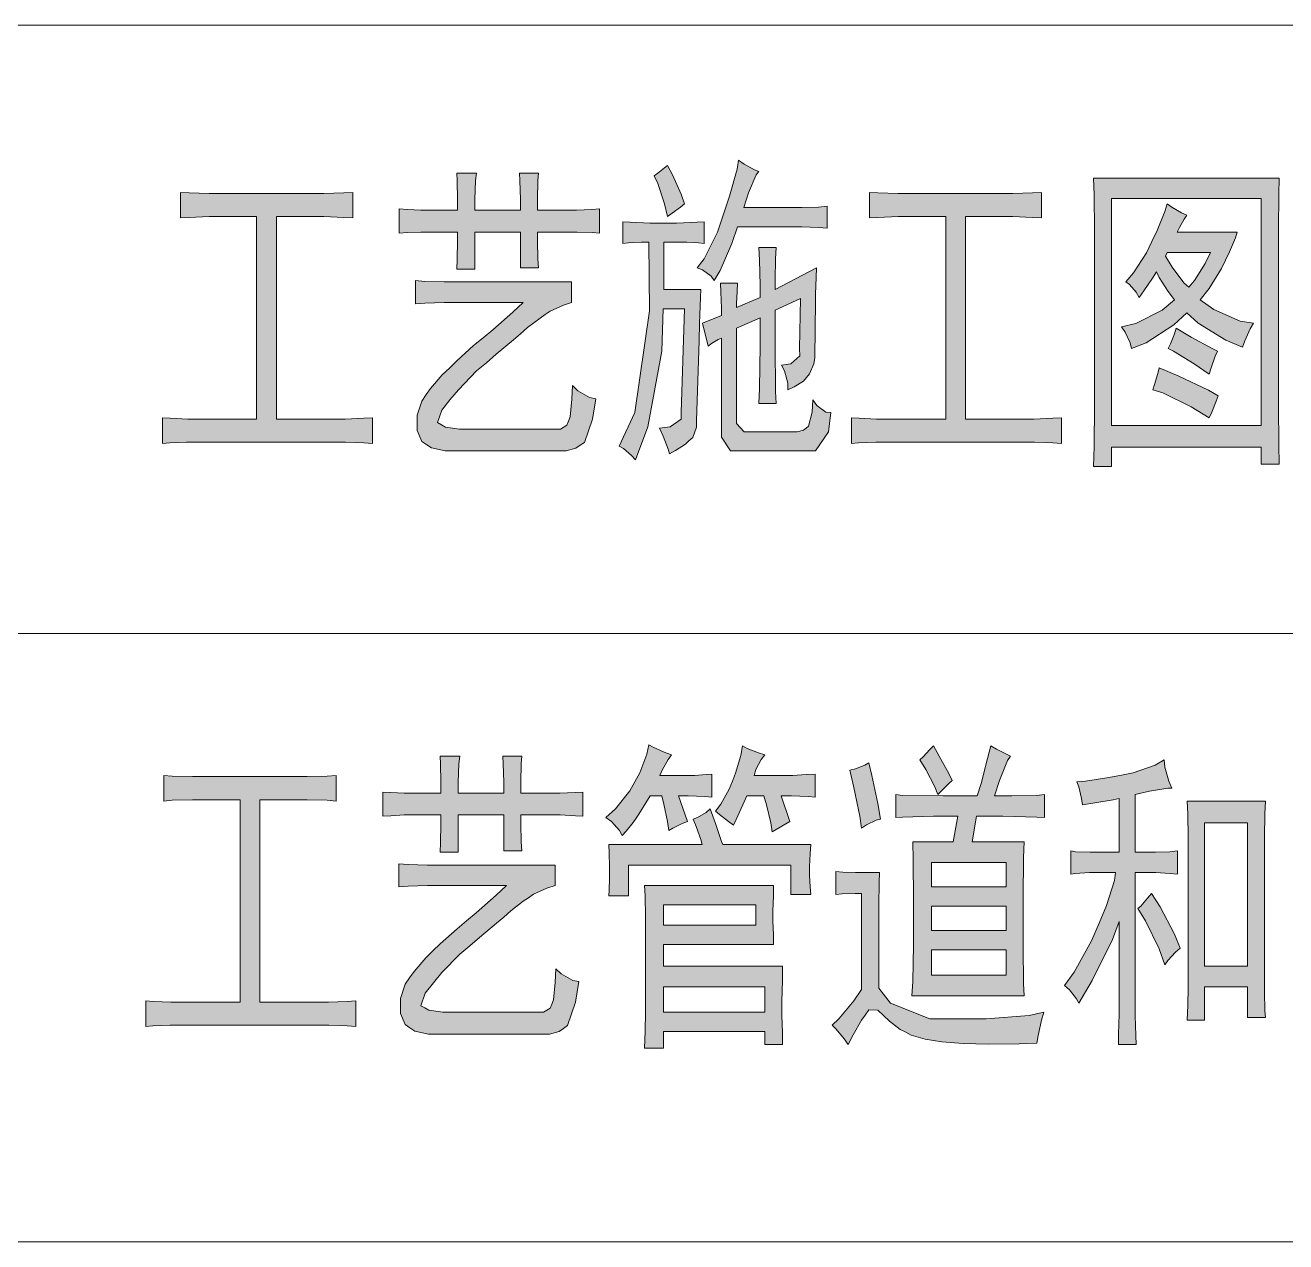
# Model space of a CAD drawing. Header units: millimetres. Extents: x 0 to 207, y 0 to 293.
# Drawn here: x 67.68 to 84.02, y 204.21 to 219.97 of the extents above; entities that cross this region are included whole.
import ezdxf

# ---------------------------------------------------------------- set-up
doc = ezdxf.new("R2010")
doc.units = ezdxf.units.MM

msp = doc.modelspace()

# ---------------------------------------------------------------- hatches: boundary and pattern name
h = msp.add_hatch(color=0)
h.dxf.hatch_style = 2
h.paths.add_polyline_path([(77.191306, 218.076639), (77.156028, 218.034306), (77.05725, 217.801472), (76.99375, 217.610972), (77.646389, 217.610972), (77.748694, 217.610972), (77.963889, 217.618028), (78.076778, 217.628611), (78.076778, 217.342861), (77.963889, 217.353444), (77.748694, 217.3605), (77.646389, 217.3605), (76.912611, 217.3605), (76.838528, 217.145306), (76.686833, 216.796056), (76.61275, 216.665528), (76.570417, 216.721972), (76.461056, 216.806639), (76.3905, 216.831333), (76.482222, 216.94775), (76.655083, 217.293472), (76.732694, 217.526306), (76.810306, 217.759139), (76.909083, 218.108389), (76.926722, 218.224806), (77.000806, 218.175417), (77.134861, 218.101333)])
h = msp.add_hatch(color=0)
h.dxf.hatch_style = 2
h.paths.add_polyline_path([(73.286056, 217.575694), (73.286056, 217.716806), (73.282528, 217.960222), (73.275472, 218.059), (73.533, 218.059), (73.518889, 217.960222), (73.508306, 217.716806), (73.508306, 217.575694), (74.100972, 217.575694), (74.100972, 217.716806), (74.093917, 217.960222), (74.090389, 218.059), (74.333806, 218.059), (74.32675, 217.960222), (74.323222, 217.716806), (74.323222, 217.575694), (74.728917, 217.575694), (74.827694, 217.575694), (75.02525, 217.586278), (75.124028, 217.593333), (75.124028, 217.279361), (75.032306, 217.286417), (74.83475, 217.293472), (74.728917, 217.293472), (74.323222, 217.293472), (74.323222, 217.177056), (74.32675, 216.94775), (74.333806, 216.831333), (74.100972, 216.831333), (74.100972, 217.293472), (73.508306, 217.293472), (73.508306, 216.813694), (73.275472, 216.813694), (73.282528, 216.937167), (73.286056, 217.177056), (73.286056, 217.293472), (72.880361, 217.293472), (72.809806, 217.293472), (72.636944, 217.286417), (72.531111, 217.279361), (72.531111, 217.593333), (72.636944, 217.586278), (72.809806, 217.575694), (72.880361, 217.575694)])
h = msp.add_hatch(color=0)
h.dxf.hatch_style = 2
h.paths.add_polyline_path([(76.005972, 218.157778), (76.069472, 218.034306), (76.182361, 217.783833), (76.228222, 217.660361), (76.175306, 217.618028), (76.065944, 217.536889), (76.005972, 217.494556), (75.967167, 217.660361), (75.878972, 217.924944), (75.833111, 218.023722), (75.878972, 218.059), (75.967167, 218.126028)])
h = msp.add_hatch(color=0)
h.paths.add_polyline_path([(83.932889, 217.991972), (83.929361, 217.783833), (83.922306, 217.32875), (83.922306, 217.078278), (83.922306, 215.303806), (83.922306, 215.046278), (83.929361, 214.538278), (83.932889, 214.287806), (83.700056, 214.287806), (83.700056, 214.506528), (81.759778, 214.506528), (81.759778, 214.256056), (81.526944, 214.256056), (81.534, 214.513583), (81.541056, 215.046278), (81.541056, 215.317917), (81.541056, 217.078278), (81.541056, 217.318167), (81.534, 217.776778), (81.526944, 217.991972)])
h.paths.add_polyline_path([(83.700056, 214.78875), (83.700056, 217.727389), (81.759778, 217.727389), (81.759778, 214.78875)])
h = msp.add_hatch(color=0)
h.dxf.hatch_style = 2
h.paths.add_polyline_path([(71.416333, 217.794417), (71.553917, 217.794417), (71.811444, 217.801472), (71.927861, 217.808528), (71.927861, 217.476917), (71.811444, 217.483972), (71.553917, 217.494556), (71.416333, 217.494556), (70.940083, 217.494556), (70.940083, 214.869889), (71.695028, 214.869889), (71.829083, 214.869889), (72.0725, 214.880472), (72.181861, 214.887528), (72.181861, 214.555917), (72.0725, 214.562972), (71.832611, 214.570028), (71.705611, 214.570028), (69.906444, 214.570028), (69.775917, 214.570028), (69.557194, 214.562972), (69.461944, 214.555917), (69.461944, 214.887528), (69.560722, 214.880472), (69.790028, 214.869889), (69.917028, 214.869889), (70.682556, 214.869889), (70.682556, 217.494556), (70.220417, 217.494556), (70.068722, 217.494556), (69.807667, 217.483972), (69.694778, 217.476917), (69.694778, 217.808528), (69.807667, 217.801472), (70.068722, 217.794417), (70.220417, 217.794417)])
h = msp.add_hatch(color=0)
h.dxf.hatch_style = 2
h.paths.add_polyline_path([(80.341611, 217.794417), (80.482722, 217.794417), (80.736722, 217.801472), (80.853139, 217.808528), (80.853139, 217.476917), (80.736722, 217.483972), (80.482722, 217.494556), (80.341611, 217.494556), (79.865361, 217.494556), (79.865361, 214.869889), (80.620306, 214.869889), (80.754361, 214.869889), (80.997778, 214.880472), (81.110667, 214.887528), (81.110667, 214.555917), (80.997778, 214.562972), (80.761417, 214.570028), (80.634417, 214.570028), (78.831722, 214.570028), (78.704722, 214.570028), (78.482472, 214.562972), (78.39075, 214.555917), (78.39075, 214.887528), (78.489528, 214.880472), (78.715306, 214.869889), (78.842306, 214.869889), (79.611361, 214.869889), (79.611361, 217.494556), (79.145694, 217.494556), (78.994, 217.494556), (78.732944, 217.483972), (78.623583, 217.476917), (78.623583, 217.808528), (78.732944, 217.801472), (78.994, 217.794417), (79.145694, 217.794417)])
h = msp.add_hatch(color=0)
h.paths.add_polyline_path([(82.736972, 217.512194), (82.701694, 217.459278), (82.638194, 217.353444), (82.609972, 217.293472), (83.386083, 217.293472), (83.364917, 217.219389), (83.287306, 217.035944), (83.237917, 216.930111), (83.185, 216.82075), (83.022722, 216.563222), (82.909833, 216.415056), (83.086222, 216.291583), (83.428417, 216.139889), (83.59775, 216.115194), (83.555417, 216.041111), (83.484861, 215.882361), (83.456639, 215.801222), (83.241444, 215.892944), (82.881611, 216.115194), (82.736972, 216.24925), (82.567639, 216.0905), (82.207806, 215.857667), (82.017306, 215.783583), (81.999667, 215.857667), (81.936167, 215.998778), (81.886778, 216.065806), (82.07375, 216.108139), (82.415944, 216.281), (82.574694, 216.415056), (82.493556, 216.524417), (82.377139, 216.704333), (82.341861, 216.778417), (82.288944, 216.697278), (82.179583, 216.531472), (82.119611, 216.446806), (82.080806, 216.513833), (81.992611, 216.612611), (81.94675, 216.647889), (82.045528, 216.764306), (82.214861, 217.025361), (82.281889, 217.17), (82.352444, 217.314639), (82.451222, 217.561583), (82.479444, 217.660361), (82.539417, 217.618028), (82.666417, 217.543944)])
h.paths.add_polyline_path([(82.458278, 216.9795), (82.546472, 216.838389), (82.694639, 216.637306), (82.761667, 216.580861), (82.83575, 216.665528), (82.973333, 216.887778), (83.040361, 217.028889), (82.479444, 217.028889)])
h = msp.add_hatch(color=0)
h.dxf.hatch_style = 2
h.paths.add_polyline_path([(76.482222, 217.145306), (76.408139, 217.152361), (76.256444, 217.162944), (76.182361, 217.162944), (75.960111, 217.162944), (75.960111, 216.549111), (76.436361, 216.549111), (76.432833, 216.446806), (76.418722, 216.115194), (76.415194, 215.882361), (76.379917, 214.85225), (76.379917, 214.764056), (76.334056, 214.63), (76.284667, 214.587667), (76.238806, 214.545333), (76.111806, 214.464194), (76.030667, 214.421861), (76.013028, 214.481833), (75.949528, 214.647639), (75.903667, 214.753472), (76.04125, 214.771111), (76.182361, 214.869889), (76.182361, 214.954556), (76.228222, 216.298639), (75.949528, 216.298639), (75.931889, 215.751833), (75.751972, 214.771111), (75.589694, 214.340722), (75.540306, 214.397167), (75.438, 214.488889), (75.378028, 214.520639), (75.582639, 214.954556), (75.773139, 216.273944), (75.762556, 217.162944), (75.670833, 217.162944), (75.5015, 217.152361), (75.427417, 217.145306), (75.427417, 217.427528), (75.519139, 217.420472), (75.780194, 217.409889), (75.949528, 217.409889), (76.122389, 217.409889), (76.3905, 217.420472), (76.482222, 217.427528)])
h = msp.add_hatch(color=0)
h.dxf.hatch_style = 2
h.paths.add_polyline_path([(76.704472, 216.213972), (76.704472, 216.305694), (76.697417, 216.513833), (76.693889, 216.63025), (76.912611, 216.63025), (76.909083, 216.524417), (76.902028, 216.365667), (76.902028, 216.316278), (77.205417, 216.446806), (77.205417, 216.605556), (77.198361, 216.930111), (77.191306, 217.095917), (77.413556, 217.095917), (77.4065, 216.94775), (77.402972, 216.672583), (77.402972, 216.549111), (77.935667, 216.831333), (77.932139, 216.704333), (77.925083, 216.489139), (77.925083, 216.397417), (77.9145, 215.667167), (77.900389, 215.586028), (77.847472, 215.4555), (77.808667, 215.409639), (77.766333, 215.363778), (77.646389, 215.286167), (77.56525, 215.250889), (77.56525, 215.335556), (77.522917, 215.494306), (77.484111, 215.568389), (77.604056, 215.586028), (77.720472, 215.691861), (77.716944, 215.783583), (77.727528, 216.432694), (77.402972, 216.281), (77.402972, 215.832972), (77.4065, 215.226194), (77.413556, 215.070972), (77.191306, 215.070972), (77.198361, 215.268528), (77.205417, 215.825917), (77.205417, 216.182222), (76.902028, 216.048167), (76.902028, 214.919278), (76.902028, 214.813444), (77.000806, 214.704083), (77.099583, 214.704083), (77.635806, 214.704083), (77.685194, 214.704083), (77.769861, 214.728778), (77.801611, 214.753472), (77.833361, 214.778167), (77.879222, 214.961611), (77.889806, 215.120361), (77.942722, 215.046278), (78.059139, 214.961611), (78.122639, 214.954556), (78.094417, 214.704083), (77.925083, 214.457139), (77.783972, 214.457139), (76.937306, 214.457139), (76.820889, 214.457139), (76.704472, 214.637056), (76.704472, 214.8205), (76.704472, 215.917639), (76.662139, 215.9), (76.577472, 215.850611), (76.531611, 215.815333), (76.461056, 216.115194)])
h = msp.add_hatch(color=0)
h.dxf.hatch_style = 2
h.paths.add_polyline_path([(74.764194, 216.647889), (74.764194, 216.379778), (74.658361, 216.348028), (74.4855, 216.270417), (74.422, 216.224556), (74.354972, 216.178694), (74.192694, 216.055222), (74.100972, 215.974083), (74.00925, 215.896472), (73.787, 215.7095), (73.66, 215.600139), (73.529472, 215.494306), (73.296639, 215.250889), (73.187278, 215.120361), (73.081444, 214.986306), (73.025, 214.824028), (73.077917, 214.795806), (73.130833, 214.767583), (73.31075, 214.739361), (73.43775, 214.739361), (74.552528, 214.739361), (74.619556, 214.739361), (74.700694, 214.792278), (74.721861, 214.845194), (74.743028, 214.898111), (74.767722, 215.127417), (74.774778, 215.303806), (74.845333, 215.236778), (74.997028, 215.152111), (75.078167, 215.134472), (75.032306, 214.869889), (74.93, 214.5665), (74.873556, 214.531222), (74.817111, 214.492417), (74.693639, 214.457139), (74.623083, 214.457139), (73.240194, 214.457139), (73.123778, 214.457139), (72.947389, 214.495944), (72.887417, 214.538278), (72.823917, 214.580611), (72.763944, 214.721722), (72.763944, 214.8205), (72.763944, 214.919278), (72.823917, 215.102722), (72.880361, 215.187389), (72.936806, 215.268528), (73.0885, 215.444917), (73.18375, 215.533111), (73.275472, 215.624833), (73.494194, 215.822389), (73.617667, 215.924694), (73.744667, 216.027), (74.002194, 216.256306), (74.13625, 216.379778), (73.240194, 216.379778), (73.113194, 216.379778), (72.862722, 216.372722), (72.73925, 216.365667), (72.73925, 216.665528), (72.862722, 216.654944), (73.113194, 216.647889), (73.240194, 216.647889)])
h = msp.add_hatch(color=0)
h.dxf.hatch_style = 2
h.paths.add_polyline_path([(82.595861, 216.048167), (82.793417, 215.93175), (83.061528, 215.783583), (83.132083, 215.751833), (83.103861, 215.684806), (83.050944, 215.533111), (83.02625, 215.451972), (82.828694, 215.586028), (82.560583, 215.751833), (82.493556, 215.783583), (82.521778, 215.843556), (82.574694, 215.974083)])
h = msp.add_hatch(color=0)
h.dxf.hatch_style = 2
h.paths.add_polyline_path([(82.377139, 215.533111), (82.631139, 215.427278), (83.015667, 215.243833), (83.142667, 215.16975), (83.114444, 215.102722), (83.058, 214.961611), (83.02625, 214.887528), (82.789889, 215.028639), (82.423, 215.212083), (82.296, 215.250889), (82.317167, 215.317917), (82.3595, 215.459028)])
h = msp.add_hatch(color=0)
h.dxf.hatch_style = 2
h.paths.add_polyline_path([(76.581, 209.969806), (76.489278, 209.980389), (76.274083, 209.987444), (76.150611, 209.987444), (76.267028, 209.655833), (76.196472, 209.631139), (76.076528, 209.571167), (76.023611, 209.539417), (76.005972, 209.655833), (75.960111, 209.881611), (75.931889, 209.987444), (75.780194, 209.987444), (75.727278, 209.895722), (75.635556, 209.751083), (75.600278, 209.698167), (75.561472, 209.641722), (75.46975, 209.532361), (75.420361, 209.472389), (75.385083, 209.539417), (75.27925, 209.655833), (75.208694, 209.705222), (75.332167, 209.821639), (75.519139, 210.054472), (75.582639, 210.170889), (75.646139, 210.287306), (75.737861, 210.527194), (75.766083, 210.650667), (75.819, 210.618917), (75.963639, 210.551889), (76.058889, 210.520139), (76.016556, 210.460167), (75.942472, 210.329639), (75.907194, 210.252028), (76.291722, 210.252028), (76.362278, 210.252028), (76.506917, 210.262611), (76.581, 210.269667)])
h = msp.add_hatch(color=0)
h.dxf.hatch_style = 2
h.paths.add_polyline_path([(77.360639, 209.521778), (77.343, 209.638194), (77.290083, 209.871028), (77.254806, 209.987444), (77.036083, 209.987444), (76.983167, 209.871028), (76.894972, 209.680528), (76.859694, 209.606444), (76.796194, 209.655833), (76.679778, 209.747556), (76.626861, 209.789889), (76.697417, 209.881611), (76.806778, 210.075639), (76.849111, 210.177944), (76.887917, 210.283778), (76.954944, 210.509556), (76.976111, 210.636556), (77.039611, 210.601278), (77.18425, 210.544833), (77.265389, 210.520139), (77.219528, 210.460167), (77.1525, 210.329639), (77.127806, 210.252028), (77.579361, 210.252028), (77.632278, 210.252028), (77.801611, 210.262611), (77.918028, 210.269667), (77.918028, 209.969806), (77.829833, 209.980389), (77.611111, 209.987444), (77.477056, 209.987444), (77.593472, 209.655833)])
h = msp.add_hatch(color=0)
h.paths.add_polyline_path([(78.965778, 210.005083), (79.050444, 209.9945), (79.579611, 209.987444), (80.020583, 209.987444), (80.069972, 210.146194), (80.154639, 210.47075), (80.196972, 210.636556), (80.271056, 210.594222), (80.398056, 210.527194), (80.450972, 210.5025), (80.412167, 210.446056), (80.306333, 210.188528), (80.242833, 209.987444), (80.468611, 209.987444), (80.793167, 209.9945), (80.891944, 210.005083), (80.891944, 209.705222), (80.793167, 209.712278), (80.352194, 209.722861), (80.01, 209.722861), (79.953556, 209.39125), (80.627361, 209.39125), (80.620306, 209.190167), (80.61325, 208.668056), (80.61325, 208.3435), (80.61325, 208.029528), (80.620306, 207.556806), (80.627361, 207.398056), (79.173917, 207.398056), (79.1845, 207.5815), (79.195083, 208.054222), (79.195083, 208.3435), (79.195083, 208.636306), (79.191556, 209.158417), (79.1845, 209.39125), (79.706611, 209.39125), (79.766583, 209.722861), (79.452611, 209.722861), (79.050444, 209.712278), (78.965778, 209.705222)])
h.paths.add_polyline_path([(80.394528, 207.662639), (80.394528, 207.99425), (79.427917, 207.99425), (79.427917, 207.662639)])
h.paths.add_polyline_path([(80.394528, 208.244722), (80.394528, 208.558694), (79.427917, 208.558694), (79.427917, 208.244722)])
h.paths.add_polyline_path([(80.394528, 208.809167), (80.394528, 209.123139), (79.427917, 209.123139), (79.427917, 208.809167)])
h = msp.add_hatch(color=0)
h.dxf.hatch_style = 2
h.paths.add_polyline_path([(79.452611, 210.636556), (79.526694, 210.5025), (79.650167, 210.276722), (79.696028, 210.188528), (79.650167, 210.146194), (79.558444, 210.054472), (79.509056, 210.005083), (79.47025, 210.103861), (79.353833, 210.329639), (79.276222, 210.453111), (79.318556, 210.495444), (79.40675, 210.587167)])
h = msp.add_hatch(color=0)
h.dxf.hatch_style = 2
h.paths.add_polyline_path([(73.070861, 210.022722), (73.070861, 210.163833), (73.063806, 210.403722), (73.060278, 210.5025), (73.314278, 210.5025), (73.303694, 210.403722), (73.293111, 210.163833), (73.293111, 210.022722), (73.885778, 210.022722), (73.885778, 210.163833), (73.878722, 210.403722), (73.871667, 210.5025), (74.118611, 210.5025), (74.111556, 210.403722), (74.1045, 210.163833), (74.1045, 210.022722), (74.513722, 210.022722), (74.6125, 210.022722), (74.810056, 210.029778), (74.908833, 210.036833), (74.908833, 209.722861), (74.813583, 209.729917), (74.616028, 209.7405), (74.513722, 209.7405), (74.1045, 209.7405), (74.1045, 209.624083), (74.111556, 209.39125), (74.118611, 209.274833), (73.885778, 209.274833), (73.885778, 209.7405), (73.293111, 209.7405), (73.293111, 209.257194), (73.060278, 209.257194), (73.063806, 209.380667), (73.070861, 209.624083), (73.070861, 209.7405), (72.665167, 209.7405), (72.594611, 209.7405), (72.42175, 209.729917), (72.315917, 209.722861), (72.315917, 210.036833), (72.42175, 210.029778), (72.594611, 210.022722), (72.665167, 210.022722)])
h = msp.add_hatch(color=0)
h.dxf.hatch_style = 2
h.paths.add_polyline_path([(78.521278, 209.571167), (78.500111, 209.722861), (78.4225, 210.096806), (78.369583, 210.319056), (78.440139, 210.336694), (78.563611, 210.386083), (78.616528, 210.417833), (78.655333, 210.252028), (78.732944, 209.888667), (78.768222, 209.687583), (78.70825, 209.673472), (78.584778, 209.6135)])
h = msp.add_hatch(color=0)
h.dxf.hatch_style = 2
h.paths.add_polyline_path([(82.542944, 210.086222), (82.490028, 210.086222), (82.253667, 210.047417), (82.066694, 210.005083), (82.066694, 209.257194), (82.243083, 209.257194), (82.32775, 209.257194), (82.514722, 209.26425), (82.6135, 209.274833), (82.6135, 208.974972), (82.514722, 208.982028), (82.334806, 208.992611), (82.253667, 208.992611), (82.066694, 208.992611), (82.066694, 207.281639), (82.066694, 207.140528), (82.07375, 206.883), (82.080806, 206.766583), (81.847972, 206.766583), (81.8515, 206.900639), (81.858556, 207.158167), (81.858556, 207.281639), (81.858556, 208.361139), (81.770361, 208.128306), (81.509306, 207.595611), (81.336444, 207.299278), (81.304694, 207.355722), (81.212972, 207.472139), (81.149472, 207.532111), (81.276472, 207.704972), (81.50225, 208.107139), (81.5975, 208.336444), (81.69275, 208.56575), (81.798583, 208.890306), (81.812694, 208.992611), (81.601028, 208.992611), (81.474028, 208.992611), (81.287056, 208.982028), (81.230611, 208.974972), (81.230611, 209.274833), (81.294111, 209.26425), (81.481083, 209.257194), (81.601028, 209.257194), (81.858556, 209.257194), (81.858556, 209.955694), (81.780944, 209.938056), (81.544583, 209.895722), (81.382306, 209.871028), (81.371722, 209.955694), (81.336444, 210.103861), (81.31175, 210.170889), (81.421111, 210.177944), (81.699806, 210.220278), (81.869139, 210.252028), (82.038472, 210.287306), (82.324222, 210.386083), (82.440639, 210.453111), (82.451222, 210.361389), (82.504139, 210.177944)])
h = msp.add_hatch(color=0)
h.dxf.hatch_style = 2
h.paths.add_polyline_path([(71.201139, 210.237917), (71.338722, 210.237917), (71.59625, 210.244972), (71.712667, 210.252028), (71.712667, 209.920417), (71.59625, 209.931), (71.338722, 209.938056), (71.201139, 209.938056), (70.724889, 209.938056), (70.724889, 207.313389), (71.479833, 207.313389), (71.613889, 207.313389), (71.857306, 207.323972), (71.966667, 207.331028), (71.966667, 206.999417), (71.857306, 207.006472), (71.617417, 207.017056), (71.490417, 207.017056), (69.687722, 207.017056), (69.560722, 207.017056), (69.338472, 207.006472), (69.24675, 206.999417), (69.24675, 207.331028), (69.345528, 207.323972), (69.571306, 207.313389), (69.701833, 207.313389), (70.467361, 207.313389), (70.467361, 209.938056), (70.001694, 209.938056), (69.85, 209.938056), (69.588944, 209.931), (69.479583, 209.920417), (69.479583, 210.252028), (69.588944, 210.244972), (69.85, 210.237917), (70.001694, 210.237917)])
h = msp.add_hatch(color=0)
h.paths.add_polyline_path([(83.752972, 209.920417), (83.745917, 209.754611), (83.742389, 209.447694), (83.742389, 209.306583), (83.742389, 207.595611), (83.742389, 207.447444), (83.745917, 207.207556), (83.752972, 207.115833), (83.520139, 207.115833), (83.520139, 207.514472), (82.96275, 207.514472), (82.96275, 207.080556), (82.7405, 207.080556), (82.747556, 207.274583), (82.754611, 207.503889), (82.754611, 207.546222), (82.754611, 209.306583), (82.754611, 209.447694), (82.747556, 209.754611), (82.7405, 209.920417)])
h.paths.add_polyline_path([(83.520139, 207.779056), (83.520139, 209.638194), (82.96275, 209.638194), (82.96275, 207.779056)])
h = msp.add_hatch(color=0)
h.dxf.hatch_style = 2
h.paths.add_polyline_path([(76.559833, 209.821639), (76.626861, 209.631139), (76.708, 209.398306), (76.722111, 209.355972), (77.861583, 209.355972), (77.854528, 209.239556), (77.847472, 209.066694), (77.847472, 209.006722), (77.847472, 208.957333), (77.854528, 208.809167), (77.861583, 208.710389), (77.604056, 208.710389), (77.604056, 209.091389), (75.5015, 209.091389), (75.5015, 208.69275), (75.243972, 208.69275), (75.251028, 208.766833), (75.254556, 208.918528), (75.254556, 208.992611), (75.254556, 209.066694), (75.251028, 209.250139), (75.243972, 209.355972), (76.454, 209.355972), (76.436361, 209.423), (76.376389, 209.588806), (76.337583, 209.687583), (76.394028, 209.705222), (76.506917, 209.77225)])
h = msp.add_hatch(color=0)
h.dxf.hatch_style = 2
h.paths.add_polyline_path([(74.549, 209.091389), (74.549, 208.826806), (74.443167, 208.791528), (74.270306, 208.713917), (74.203278, 208.668056), (74.13625, 208.622194), (73.9775, 208.498722), (73.885778, 208.417583), (73.790528, 208.339972), (73.571806, 208.153), (73.444806, 208.043639), (73.314278, 207.937806), (73.081444, 207.697917), (72.972083, 207.563861), (72.86625, 207.429806), (72.809806, 207.267528), (72.862722, 207.239306), (72.915639, 207.211083), (73.095556, 207.182861), (73.222556, 207.182861), (74.337333, 207.182861), (74.400833, 207.182861), (74.4855, 207.235778), (74.506667, 207.288694), (74.527833, 207.345139), (74.552528, 207.570917), (74.559583, 207.747306), (74.630139, 207.680278), (74.778306, 207.595611), (74.859444, 207.5815), (74.813583, 207.313389), (74.711278, 207.01), (74.658361, 206.974722), (74.601917, 206.935917), (74.478444, 206.900639), (74.407889, 206.900639), (73.025, 206.900639), (72.908583, 206.900639), (72.732194, 206.939444), (72.668694, 206.981778), (72.608722, 207.024111), (72.54875, 207.165222), (72.54875, 207.264), (72.54875, 207.362778), (72.605194, 207.546222), (72.665167, 207.630889), (72.721611, 207.712028), (72.873306, 207.888417), (72.965028, 207.980139), (73.060278, 208.068333), (73.279, 208.265889), (73.402472, 208.368194), (73.525944, 208.474028), (73.787, 208.699806), (73.921056, 208.826806), (73.025, 208.826806), (72.898, 208.826806), (72.647528, 208.816222), (72.524056, 208.809167), (72.524056, 209.109028), (72.647528, 209.098444), (72.898, 209.091389), (73.025, 209.091389)])
h = msp.add_hatch(color=0)
h.dxf.hatch_style = 2
h.paths.add_polyline_path([(78.186139, 209.006722), (78.277861, 208.999667), (78.440139, 208.992611), (78.510694, 208.992611), (78.754111, 208.992611), (78.750583, 208.858556), (78.743528, 208.576333), (78.743528, 208.428167), (78.743528, 207.496833), (78.895222, 207.299278), (79.40675, 207.098194), (79.766583, 207.098194), (80.133472, 207.098194), (80.690861, 207.140528), (80.881361, 207.182861), (80.853139, 207.080556), (80.807278, 206.883), (80.789639, 206.784222), (80.563861, 206.773639), (80.16875, 206.770111), (80.002944, 206.773639), (79.837139, 206.780694), (79.561972, 206.798333), (79.452611, 206.815972), (79.34325, 206.833611), (79.163333, 206.886528), (79.092778, 206.925333), (79.022222, 206.960611), (78.881111, 207.069972), (78.807028, 207.140528), (78.732944, 207.211083), (78.616528, 207.214611), (78.567139, 207.147583), (78.521278, 207.080556), (78.411917, 206.890056), (78.348417, 206.766583), (78.2955, 206.840667), (78.189667, 206.964139), (78.140278, 207.017056), (78.224944, 207.098194), (78.418972, 207.331028), (78.521278, 207.479194), (78.521278, 208.7245), (78.436611, 208.7245), (78.267278, 208.717444), (78.186139, 208.710389)])
h = msp.add_hatch(color=0)
h.paths.add_polyline_path([(77.381806, 208.826806), (77.378278, 208.69275), (77.371222, 208.495194), (77.371222, 208.428167), (77.371222, 208.368194), (77.378278, 208.18475), (77.381806, 208.061278), (75.953056, 208.061278), (75.953056, 207.779056), (77.498222, 207.779056), (77.494694, 207.595611), (77.487639, 207.323972), (77.487639, 207.23225), (77.487639, 207.147583), (77.494694, 206.91475), (77.498222, 206.766583), (77.265389, 206.766583), (77.265389, 206.932389), (75.953056, 206.932389), (75.953056, 206.717194), (75.709639, 206.717194), (75.716694, 206.932389), (75.720222, 207.189917), (75.720222, 207.23225), (75.720222, 208.276472), (75.720222, 208.417583), (75.716694, 208.69275), (75.709639, 208.826806)])
h.paths.add_polyline_path([(77.265389, 207.182861), (77.265389, 207.514472), (75.953056, 207.514472), (75.953056, 207.182861)])
h.paths.add_polyline_path([(77.1525, 208.31175), (77.1525, 208.576333), (75.953056, 208.576333), (75.953056, 208.31175)])
h = msp.add_hatch(color=0)
h.dxf.hatch_style = 2
h.paths.add_polyline_path([(82.451222, 207.796694), (82.377139, 208.004833), (82.20075, 208.368194), (82.101972, 208.526944), (82.13725, 208.558694), (82.225444, 208.661), (82.278361, 208.7245), (82.387722, 208.551639), (82.574694, 208.195333), (82.648778, 208.011889), (82.588806, 207.9625), (82.490028, 207.853139)])

# ---------------------------------------------------------------- linework, layer by layer
at = {"color": 0, "lineweight": 0}
for points in [[(25.124833, 219.974583), (201.9935, 219.974583)], [(25.124833, 212.093528), (201.9935, 212.093528)], [(25.124833, 204.208944), (201.9935, 204.208944)]]:
    msp.add_lwpolyline(points, dxfattribs=at)
for points in [[(77.191306, 218.076639), (77.156028, 218.034306), (77.05725, 217.801472), (76.99375, 217.610972), (77.646389, 217.610972), (77.748694, 217.610972), (77.963889, 217.618028), (78.076778, 217.628611), (78.076778, 217.342861), (77.963889, 217.353444), (77.748694, 217.3605), (77.646389, 217.3605), (76.912611, 217.3605), (76.838528, 217.145306), (76.686833, 216.796056), (76.61275, 216.665528), (76.570417, 216.721972), (76.461056, 216.806639), (76.3905, 216.831333), (76.482222, 216.94775), (76.655083, 217.293472), (76.732694, 217.526306), (76.810306, 217.759139), (76.909083, 218.108389), (76.926722, 218.224806), (77.000806, 218.175417), (77.134861, 218.101333)], [(73.286056, 217.575694), (73.286056, 217.716806), (73.282528, 217.960222), (73.275472, 218.059), (73.533, 218.059), (73.518889, 217.960222), (73.508306, 217.716806), (73.508306, 217.575694), (74.100972, 217.575694), (74.100972, 217.716806), (74.093917, 217.960222), (74.090389, 218.059), (74.333806, 218.059), (74.32675, 217.960222), (74.323222, 217.716806), (74.323222, 217.575694), (74.728917, 217.575694), (74.827694, 217.575694), (75.02525, 217.586278), (75.124028, 217.593333), (75.124028, 217.279361), (75.032306, 217.286417), (74.83475, 217.293472), (74.728917, 217.293472), (74.323222, 217.293472), (74.323222, 217.177056), (74.32675, 216.94775), (74.333806, 216.831333), (74.100972, 216.831333), (74.100972, 217.293472), (73.508306, 217.293472), (73.508306, 216.813694), (73.275472, 216.813694), (73.282528, 216.937167), (73.286056, 217.177056), (73.286056, 217.293472), (72.880361, 217.293472), (72.809806, 217.293472), (72.636944, 217.286417), (72.531111, 217.279361), (72.531111, 217.593333), (72.636944, 217.586278), (72.809806, 217.575694), (72.880361, 217.575694)], [(76.005972, 218.157778), (76.069472, 218.034306), (76.182361, 217.783833), (76.228222, 217.660361), (76.175306, 217.618028), (76.065944, 217.536889), (76.005972, 217.494556), (75.967167, 217.660361), (75.878972, 217.924944), (75.833111, 218.023722), (75.878972, 218.059), (75.967167, 218.126028)], [(83.932889, 217.991972), (83.929361, 217.783833), (83.922306, 217.32875), (83.922306, 217.078278), (83.922306, 215.303806), (83.922306, 215.046278), (83.929361, 214.538278), (83.932889, 214.287806), (83.700056, 214.287806), (83.700056, 214.506528), (81.759778, 214.506528), (81.759778, 214.256056), (81.526944, 214.256056), (81.534, 214.513583), (81.541056, 215.046278), (81.541056, 215.317917), (81.541056, 217.078278), (81.541056, 217.318167), (81.534, 217.776778), (81.526944, 217.991972)], [(71.416333, 217.794417), (71.553917, 217.794417), (71.811444, 217.801472), (71.927861, 217.808528), (71.927861, 217.476917), (71.811444, 217.483972), (71.553917, 217.494556), (71.416333, 217.494556), (70.940083, 217.494556), (70.940083, 214.869889), (71.695028, 214.869889), (71.829083, 214.869889), (72.0725, 214.880472), (72.181861, 214.887528), (72.181861, 214.555917), (72.0725, 214.562972), (71.832611, 214.570028), (71.705611, 214.570028), (69.906444, 214.570028), (69.775917, 214.570028), (69.557194, 214.562972), (69.461944, 214.555917), (69.461944, 214.887528), (69.560722, 214.880472), (69.790028, 214.869889), (69.917028, 214.869889), (70.682556, 214.869889), (70.682556, 217.494556), (70.220417, 217.494556), (70.068722, 217.494556), (69.807667, 217.483972), (69.694778, 217.476917), (69.694778, 217.808528), (69.807667, 217.801472), (70.068722, 217.794417), (70.220417, 217.794417)], [(80.341611, 217.794417), (80.482722, 217.794417), (80.736722, 217.801472), (80.853139, 217.808528), (80.853139, 217.476917), (80.736722, 217.483972), (80.482722, 217.494556), (80.341611, 217.494556), (79.865361, 217.494556), (79.865361, 214.869889), (80.620306, 214.869889), (80.754361, 214.869889), (80.997778, 214.880472), (81.110667, 214.887528), (81.110667, 214.555917), (80.997778, 214.562972), (80.761417, 214.570028), (80.634417, 214.570028), (78.831722, 214.570028), (78.704722, 214.570028), (78.482472, 214.562972), (78.39075, 214.555917), (78.39075, 214.887528), (78.489528, 214.880472), (78.715306, 214.869889), (78.842306, 214.869889), (79.611361, 214.869889), (79.611361, 217.494556), (79.145694, 217.494556), (78.994, 217.494556), (78.732944, 217.483972), (78.623583, 217.476917), (78.623583, 217.808528), (78.732944, 217.801472), (78.994, 217.794417), (79.145694, 217.794417)], [(83.700056, 214.78875), (83.700056, 217.727389), (81.759778, 217.727389), (81.759778, 214.78875)], [(82.736972, 217.512194), (82.701694, 217.459278), (82.638194, 217.353444), (82.609972, 217.293472), (83.386083, 217.293472), (83.364917, 217.219389), (83.287306, 217.035944), (83.237917, 216.930111), (83.185, 216.82075), (83.022722, 216.563222), (82.909833, 216.415056), (83.086222, 216.291583), (83.428417, 216.139889), (83.59775, 216.115194), (83.555417, 216.041111), (83.484861, 215.882361), (83.456639, 215.801222), (83.241444, 215.892944), (82.881611, 216.115194), (82.736972, 216.24925), (82.567639, 216.0905), (82.207806, 215.857667), (82.017306, 215.783583), (81.999667, 215.857667), (81.936167, 215.998778), (81.886778, 216.065806), (82.07375, 216.108139), (82.415944, 216.281), (82.574694, 216.415056), (82.493556, 216.524417), (82.377139, 216.704333), (82.341861, 216.778417), (82.288944, 216.697278), (82.179583, 216.531472), (82.119611, 216.446806), (82.080806, 216.513833), (81.992611, 216.612611), (81.94675, 216.647889), (82.045528, 216.764306), (82.214861, 217.025361), (82.281889, 217.17), (82.352444, 217.314639), (82.451222, 217.561583), (82.479444, 217.660361), (82.539417, 217.618028), (82.666417, 217.543944)], [(76.482222, 217.145306), (76.408139, 217.152361), (76.256444, 217.162944), (76.182361, 217.162944), (75.960111, 217.162944), (75.960111, 216.549111), (76.436361, 216.549111), (76.432833, 216.446806), (76.418722, 216.115194), (76.415194, 215.882361), (76.379917, 214.85225), (76.379917, 214.764056), (76.334056, 214.63), (76.284667, 214.587667), (76.238806, 214.545333), (76.111806, 214.464194), (76.030667, 214.421861), (76.013028, 214.481833), (75.949528, 214.647639), (75.903667, 214.753472), (76.04125, 214.771111), (76.182361, 214.869889), (76.182361, 214.954556), (76.228222, 216.298639), (75.949528, 216.298639), (75.931889, 215.751833), (75.751972, 214.771111), (75.589694, 214.340722), (75.540306, 214.397167), (75.438, 214.488889), (75.378028, 214.520639), (75.582639, 214.954556), (75.773139, 216.273944), (75.762556, 217.162944), (75.670833, 217.162944), (75.5015, 217.152361), (75.427417, 217.145306), (75.427417, 217.427528), (75.519139, 217.420472), (75.780194, 217.409889), (75.949528, 217.409889), (76.122389, 217.409889), (76.3905, 217.420472), (76.482222, 217.427528)], [(76.704472, 216.213972), (76.704472, 216.305694), (76.697417, 216.513833), (76.693889, 216.63025), (76.912611, 216.63025), (76.909083, 216.524417), (76.902028, 216.365667), (76.902028, 216.316278), (77.205417, 216.446806), (77.205417, 216.605556), (77.198361, 216.930111), (77.191306, 217.095917), (77.413556, 217.095917), (77.4065, 216.94775), (77.402972, 216.672583), (77.402972, 216.549111), (77.935667, 216.831333), (77.932139, 216.704333), (77.925083, 216.489139), (77.925083, 216.397417), (77.9145, 215.667167), (77.900389, 215.586028), (77.847472, 215.4555), (77.808667, 215.409639), (77.766333, 215.363778), (77.646389, 215.286167), (77.56525, 215.250889), (77.56525, 215.335556), (77.522917, 215.494306), (77.484111, 215.568389), (77.604056, 215.586028), (77.720472, 215.691861), (77.716944, 215.783583), (77.727528, 216.432694), (77.402972, 216.281), (77.402972, 215.832972), (77.4065, 215.226194), (77.413556, 215.070972), (77.191306, 215.070972), (77.198361, 215.268528), (77.205417, 215.825917), (77.205417, 216.182222), (76.902028, 216.048167), (76.902028, 214.919278), (76.902028, 214.813444), (77.000806, 214.704083), (77.099583, 214.704083), (77.635806, 214.704083), (77.685194, 214.704083), (77.769861, 214.728778), (77.801611, 214.753472), (77.833361, 214.778167), (77.879222, 214.961611), (77.889806, 215.120361), (77.942722, 215.046278), (78.059139, 214.961611), (78.122639, 214.954556), (78.094417, 214.704083), (77.925083, 214.457139), (77.783972, 214.457139), (76.937306, 214.457139), (76.820889, 214.457139), (76.704472, 214.637056), (76.704472, 214.8205), (76.704472, 215.917639), (76.662139, 215.9), (76.577472, 215.850611), (76.531611, 215.815333), (76.461056, 216.115194)], [(82.458278, 216.9795), (82.546472, 216.838389), (82.694639, 216.637306), (82.761667, 216.580861), (82.83575, 216.665528), (82.973333, 216.887778), (83.040361, 217.028889), (82.479444, 217.028889)], [(74.764194, 216.647889), (74.764194, 216.379778), (74.658361, 216.348028), (74.4855, 216.270417), (74.422, 216.224556), (74.354972, 216.178694), (74.192694, 216.055222), (74.100972, 215.974083), (74.00925, 215.896472), (73.787, 215.7095), (73.66, 215.600139), (73.529472, 215.494306), (73.296639, 215.250889), (73.187278, 215.120361), (73.081444, 214.986306), (73.025, 214.824028), (73.077917, 214.795806), (73.130833, 214.767583), (73.31075, 214.739361), (73.43775, 214.739361), (74.552528, 214.739361), (74.619556, 214.739361), (74.700694, 214.792278), (74.721861, 214.845194), (74.743028, 214.898111), (74.767722, 215.127417), (74.774778, 215.303806), (74.845333, 215.236778), (74.997028, 215.152111), (75.078167, 215.134472), (75.032306, 214.869889), (74.93, 214.5665), (74.873556, 214.531222), (74.817111, 214.492417), (74.693639, 214.457139), (74.623083, 214.457139), (73.240194, 214.457139), (73.123778, 214.457139), (72.947389, 214.495944), (72.887417, 214.538278), (72.823917, 214.580611), (72.763944, 214.721722), (72.763944, 214.8205), (72.763944, 214.919278), (72.823917, 215.102722), (72.880361, 215.187389), (72.936806, 215.268528), (73.0885, 215.444917), (73.18375, 215.533111), (73.275472, 215.624833), (73.494194, 215.822389), (73.617667, 215.924694), (73.744667, 216.027), (74.002194, 216.256306), (74.13625, 216.379778), (73.240194, 216.379778), (73.113194, 216.379778), (72.862722, 216.372722), (72.73925, 216.365667), (72.73925, 216.665528), (72.862722, 216.654944), (73.113194, 216.647889), (73.240194, 216.647889)], [(82.595861, 216.048167), (82.793417, 215.93175), (83.061528, 215.783583), (83.132083, 215.751833), (83.103861, 215.684806), (83.050944, 215.533111), (83.02625, 215.451972), (82.828694, 215.586028), (82.560583, 215.751833), (82.493556, 215.783583), (82.521778, 215.843556), (82.574694, 215.974083)], [(82.377139, 215.533111), (82.631139, 215.427278), (83.015667, 215.243833), (83.142667, 215.16975), (83.114444, 215.102722), (83.058, 214.961611), (83.02625, 214.887528), (82.789889, 215.028639), (82.423, 215.212083), (82.296, 215.250889), (82.317167, 215.317917), (82.3595, 215.459028)], [(76.581, 209.969806), (76.489278, 209.980389), (76.274083, 209.987444), (76.150611, 209.987444), (76.267028, 209.655833), (76.196472, 209.631139), (76.076528, 209.571167), (76.023611, 209.539417), (76.005972, 209.655833), (75.960111, 209.881611), (75.931889, 209.987444), (75.780194, 209.987444), (75.727278, 209.895722), (75.635556, 209.751083), (75.600278, 209.698167), (75.561472, 209.641722), (75.46975, 209.532361), (75.420361, 209.472389), (75.385083, 209.539417), (75.27925, 209.655833), (75.208694, 209.705222), (75.332167, 209.821639), (75.519139, 210.054472), (75.582639, 210.170889), (75.646139, 210.287306), (75.737861, 210.527194), (75.766083, 210.650667), (75.819, 210.618917), (75.963639, 210.551889), (76.058889, 210.520139), (76.016556, 210.460167), (75.942472, 210.329639), (75.907194, 210.252028), (76.291722, 210.252028), (76.362278, 210.252028), (76.506917, 210.262611), (76.581, 210.269667)], [(77.360639, 209.521778), (77.343, 209.638194), (77.290083, 209.871028), (77.254806, 209.987444), (77.036083, 209.987444), (76.983167, 209.871028), (76.894972, 209.680528), (76.859694, 209.606444), (76.796194, 209.655833), (76.679778, 209.747556), (76.626861, 209.789889), (76.697417, 209.881611), (76.806778, 210.075639), (76.849111, 210.177944), (76.887917, 210.283778), (76.954944, 210.509556), (76.976111, 210.636556), (77.039611, 210.601278), (77.18425, 210.544833), (77.265389, 210.520139), (77.219528, 210.460167), (77.1525, 210.329639), (77.127806, 210.252028), (77.579361, 210.252028), (77.632278, 210.252028), (77.801611, 210.262611), (77.918028, 210.269667), (77.918028, 209.969806), (77.829833, 209.980389), (77.611111, 209.987444), (77.477056, 209.987444), (77.593472, 209.655833)], [(78.965778, 210.005083), (79.050444, 209.9945), (79.579611, 209.987444), (80.020583, 209.987444), (80.069972, 210.146194), (80.154639, 210.47075), (80.196972, 210.636556), (80.271056, 210.594222), (80.398056, 210.527194), (80.450972, 210.5025), (80.412167, 210.446056), (80.306333, 210.188528), (80.242833, 209.987444), (80.468611, 209.987444), (80.793167, 209.9945), (80.891944, 210.005083), (80.891944, 209.705222), (80.793167, 209.712278), (80.352194, 209.722861), (80.01, 209.722861), (79.953556, 209.39125), (80.627361, 209.39125), (80.620306, 209.190167), (80.61325, 208.668056), (80.61325, 208.3435), (80.61325, 208.029528), (80.620306, 207.556806), (80.627361, 207.398056), (79.173917, 207.398056), (79.1845, 207.5815), (79.195083, 208.054222), (79.195083, 208.3435), (79.195083, 208.636306), (79.191556, 209.158417), (79.1845, 209.39125), (79.706611, 209.39125), (79.766583, 209.722861), (79.452611, 209.722861), (79.050444, 209.712278), (78.965778, 209.705222)], [(79.452611, 210.636556), (79.526694, 210.5025), (79.650167, 210.276722), (79.696028, 210.188528), (79.650167, 210.146194), (79.558444, 210.054472), (79.509056, 210.005083), (79.47025, 210.103861), (79.353833, 210.329639), (79.276222, 210.453111), (79.318556, 210.495444), (79.40675, 210.587167)], [(73.070861, 210.022722), (73.070861, 210.163833), (73.063806, 210.403722), (73.060278, 210.5025), (73.314278, 210.5025), (73.303694, 210.403722), (73.293111, 210.163833), (73.293111, 210.022722), (73.885778, 210.022722), (73.885778, 210.163833), (73.878722, 210.403722), (73.871667, 210.5025), (74.118611, 210.5025), (74.111556, 210.403722), (74.1045, 210.163833), (74.1045, 210.022722), (74.513722, 210.022722), (74.6125, 210.022722), (74.810056, 210.029778), (74.908833, 210.036833), (74.908833, 209.722861), (74.813583, 209.729917), (74.616028, 209.7405), (74.513722, 209.7405), (74.1045, 209.7405), (74.1045, 209.624083), (74.111556, 209.39125), (74.118611, 209.274833), (73.885778, 209.274833), (73.885778, 209.7405), (73.293111, 209.7405), (73.293111, 209.257194), (73.060278, 209.257194), (73.063806, 209.380667), (73.070861, 209.624083), (73.070861, 209.7405), (72.665167, 209.7405), (72.594611, 209.7405), (72.42175, 209.729917), (72.315917, 209.722861), (72.315917, 210.036833), (72.42175, 210.029778), (72.594611, 210.022722), (72.665167, 210.022722)], [(78.521278, 209.571167), (78.500111, 209.722861), (78.4225, 210.096806), (78.369583, 210.319056), (78.440139, 210.336694), (78.563611, 210.386083), (78.616528, 210.417833), (78.655333, 210.252028), (78.732944, 209.888667), (78.768222, 209.687583), (78.70825, 209.673472), (78.584778, 209.6135)], [(82.542944, 210.086222), (82.490028, 210.086222), (82.253667, 210.047417), (82.066694, 210.005083), (82.066694, 209.257194), (82.243083, 209.257194), (82.32775, 209.257194), (82.514722, 209.26425), (82.6135, 209.274833), (82.6135, 208.974972), (82.514722, 208.982028), (82.334806, 208.992611), (82.253667, 208.992611), (82.066694, 208.992611), (82.066694, 207.281639), (82.066694, 207.140528), (82.07375, 206.883), (82.080806, 206.766583), (81.847972, 206.766583), (81.8515, 206.900639), (81.858556, 207.158167), (81.858556, 207.281639), (81.858556, 208.361139), (81.770361, 208.128306), (81.509306, 207.595611), (81.336444, 207.299278), (81.304694, 207.355722), (81.212972, 207.472139), (81.149472, 207.532111), (81.276472, 207.704972), (81.50225, 208.107139), (81.5975, 208.336444), (81.69275, 208.56575), (81.798583, 208.890306), (81.812694, 208.992611), (81.601028, 208.992611), (81.474028, 208.992611), (81.287056, 208.982028), (81.230611, 208.974972), (81.230611, 209.274833), (81.294111, 209.26425), (81.481083, 209.257194), (81.601028, 209.257194), (81.858556, 209.257194), (81.858556, 209.955694), (81.780944, 209.938056), (81.544583, 209.895722), (81.382306, 209.871028), (81.371722, 209.955694), (81.336444, 210.103861), (81.31175, 210.170889), (81.421111, 210.177944), (81.699806, 210.220278), (81.869139, 210.252028), (82.038472, 210.287306), (82.324222, 210.386083), (82.440639, 210.453111), (82.451222, 210.361389), (82.504139, 210.177944)], [(71.201139, 210.237917), (71.338722, 210.237917), (71.59625, 210.244972), (71.712667, 210.252028), (71.712667, 209.920417), (71.59625, 209.931), (71.338722, 209.938056), (71.201139, 209.938056), (70.724889, 209.938056), (70.724889, 207.313389), (71.479833, 207.313389), (71.613889, 207.313389), (71.857306, 207.323972), (71.966667, 207.331028), (71.966667, 206.999417), (71.857306, 207.006472), (71.617417, 207.017056), (71.490417, 207.017056), (69.687722, 207.017056), (69.560722, 207.017056), (69.338472, 207.006472), (69.24675, 206.999417), (69.24675, 207.331028), (69.345528, 207.323972), (69.571306, 207.313389), (69.701833, 207.313389), (70.467361, 207.313389), (70.467361, 209.938056), (70.001694, 209.938056), (69.85, 209.938056), (69.588944, 209.931), (69.479583, 209.920417), (69.479583, 210.252028), (69.588944, 210.244972), (69.85, 210.237917), (70.001694, 210.237917)], [(83.752972, 209.920417), (83.745917, 209.754611), (83.742389, 209.447694), (83.742389, 209.306583), (83.742389, 207.595611), (83.742389, 207.447444), (83.745917, 207.207556), (83.752972, 207.115833), (83.520139, 207.115833), (83.520139, 207.514472), (82.96275, 207.514472), (82.96275, 207.080556), (82.7405, 207.080556), (82.747556, 207.274583), (82.754611, 207.503889), (82.754611, 207.546222), (82.754611, 209.306583), (82.754611, 209.447694), (82.747556, 209.754611), (82.7405, 209.920417)], [(76.559833, 209.821639), (76.626861, 209.631139), (76.708, 209.398306), (76.722111, 209.355972), (77.861583, 209.355972), (77.854528, 209.239556), (77.847472, 209.066694), (77.847472, 209.006722), (77.847472, 208.957333), (77.854528, 208.809167), (77.861583, 208.710389), (77.604056, 208.710389), (77.604056, 209.091389), (75.5015, 209.091389), (75.5015, 208.69275), (75.243972, 208.69275), (75.251028, 208.766833), (75.254556, 208.918528), (75.254556, 208.992611), (75.254556, 209.066694), (75.251028, 209.250139), (75.243972, 209.355972), (76.454, 209.355972), (76.436361, 209.423), (76.376389, 209.588806), (76.337583, 209.687583), (76.394028, 209.705222), (76.506917, 209.77225)], [(83.520139, 207.779056), (83.520139, 209.638194), (82.96275, 209.638194), (82.96275, 207.779056)], [(74.549, 209.091389), (74.549, 208.826806), (74.443167, 208.791528), (74.270306, 208.713917), (74.203278, 208.668056), (74.13625, 208.622194), (73.9775, 208.498722), (73.885778, 208.417583), (73.790528, 208.339972), (73.571806, 208.153), (73.444806, 208.043639), (73.314278, 207.937806), (73.081444, 207.697917), (72.972083, 207.563861), (72.86625, 207.429806), (72.809806, 207.267528), (72.862722, 207.239306), (72.915639, 207.211083), (73.095556, 207.182861), (73.222556, 207.182861), (74.337333, 207.182861), (74.400833, 207.182861), (74.4855, 207.235778), (74.506667, 207.288694), (74.527833, 207.345139), (74.552528, 207.570917), (74.559583, 207.747306), (74.630139, 207.680278), (74.778306, 207.595611), (74.859444, 207.5815), (74.813583, 207.313389), (74.711278, 207.01), (74.658361, 206.974722), (74.601917, 206.935917), (74.478444, 206.900639), (74.407889, 206.900639), (73.025, 206.900639), (72.908583, 206.900639), (72.732194, 206.939444), (72.668694, 206.981778), (72.608722, 207.024111), (72.54875, 207.165222), (72.54875, 207.264), (72.54875, 207.362778), (72.605194, 207.546222), (72.665167, 207.630889), (72.721611, 207.712028), (72.873306, 207.888417), (72.965028, 207.980139), (73.060278, 208.068333), (73.279, 208.265889), (73.402472, 208.368194), (73.525944, 208.474028), (73.787, 208.699806), (73.921056, 208.826806), (73.025, 208.826806), (72.898, 208.826806), (72.647528, 208.816222), (72.524056, 208.809167), (72.524056, 209.109028), (72.647528, 209.098444), (72.898, 209.091389), (73.025, 209.091389)], [(80.394528, 208.809167), (80.394528, 209.123139), (79.427917, 209.123139), (79.427917, 208.809167)], [(78.186139, 209.006722), (78.277861, 208.999667), (78.440139, 208.992611), (78.510694, 208.992611), (78.754111, 208.992611), (78.750583, 208.858556), (78.743528, 208.576333), (78.743528, 208.428167), (78.743528, 207.496833), (78.895222, 207.299278), (79.40675, 207.098194), (79.766583, 207.098194), (80.133472, 207.098194), (80.690861, 207.140528), (80.881361, 207.182861), (80.853139, 207.080556), (80.807278, 206.883), (80.789639, 206.784222), (80.563861, 206.773639), (80.16875, 206.770111), (80.002944, 206.773639), (79.837139, 206.780694), (79.561972, 206.798333), (79.452611, 206.815972), (79.34325, 206.833611), (79.163333, 206.886528), (79.092778, 206.925333), (79.022222, 206.960611), (78.881111, 207.069972), (78.807028, 207.140528), (78.732944, 207.211083), (78.616528, 207.214611), (78.567139, 207.147583), (78.521278, 207.080556), (78.411917, 206.890056), (78.348417, 206.766583), (78.2955, 206.840667), (78.189667, 206.964139), (78.140278, 207.017056), (78.224944, 207.098194), (78.418972, 207.331028), (78.521278, 207.479194), (78.521278, 208.7245), (78.436611, 208.7245), (78.267278, 208.717444), (78.186139, 208.710389)], [(77.381806, 208.826806), (77.378278, 208.69275), (77.371222, 208.495194), (77.371222, 208.428167), (77.371222, 208.368194), (77.378278, 208.18475), (77.381806, 208.061278), (75.953056, 208.061278), (75.953056, 207.779056), (77.498222, 207.779056), (77.494694, 207.595611), (77.487639, 207.323972), (77.487639, 207.23225), (77.487639, 207.147583), (77.494694, 206.91475), (77.498222, 206.766583), (77.265389, 206.766583), (77.265389, 206.932389), (75.953056, 206.932389), (75.953056, 206.717194), (75.709639, 206.717194), (75.716694, 206.932389), (75.720222, 207.189917), (75.720222, 207.23225), (75.720222, 208.276472), (75.720222, 208.417583), (75.716694, 208.69275), (75.709639, 208.826806)], [(82.451222, 207.796694), (82.377139, 208.004833), (82.20075, 208.368194), (82.101972, 208.526944), (82.13725, 208.558694), (82.225444, 208.661), (82.278361, 208.7245), (82.387722, 208.551639), (82.574694, 208.195333), (82.648778, 208.011889), (82.588806, 207.9625), (82.490028, 207.853139)], [(77.1525, 208.31175), (77.1525, 208.576333), (75.953056, 208.576333), (75.953056, 208.31175)], [(80.394528, 208.244722), (80.394528, 208.558694), (79.427917, 208.558694), (79.427917, 208.244722)], [(80.394528, 207.662639), (80.394528, 207.99425), (79.427917, 207.99425), (79.427917, 207.662639)], [(77.265389, 207.182861), (77.265389, 207.514472), (75.953056, 207.514472), (75.953056, 207.182861)]]:
    msp.add_lwpolyline(points, close=True, dxfattribs=at)

doc.saveas('drawing.dxf')
